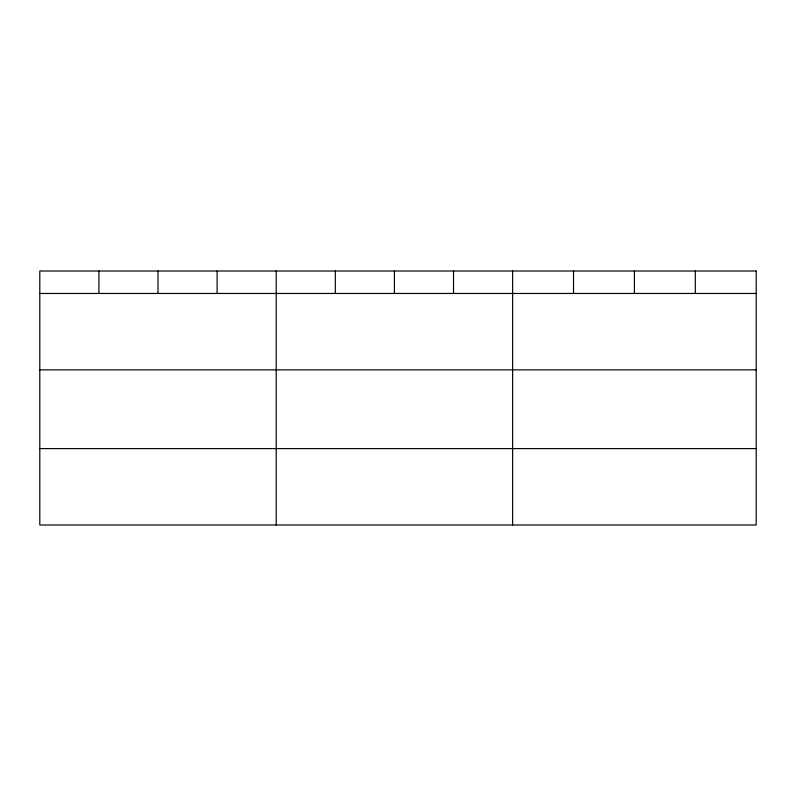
<?xml version="1.0" encoding="UTF-8"?>
<svg xmlns="http://www.w3.org/2000/svg" width="796" height="796" viewBox="0 0 796 796"><rect width="100%" height="100%" fill="white"/><g stroke="black" fill="none" stroke-linecap="round" stroke-linejoin="round"><path stroke-width="1.19" d="M39.8 293.465L756.2 293.465M39.8 369.861L756.2 369.861M39.8 448.586L756.2 448.586M695.306 271.008L695.306 293.465M634.412 271.008L634.412 293.465M573.518 271.008L573.518 293.465M512.624 271.008L512.624 524.992M453.521 271.008L453.521 293.465M394.418 271.008L394.418 293.465M335.315 271.008L335.315 293.465M276.212 271.008L276.212 524.992M217.109 271.008L217.109 293.465M158.006 271.008L158.006 293.465M98.903 271.008L98.903 293.465M756.2 271.008L39.8 271.008L39.8 524.992L756.2 524.992L756.2 271.008"/></g></svg>
